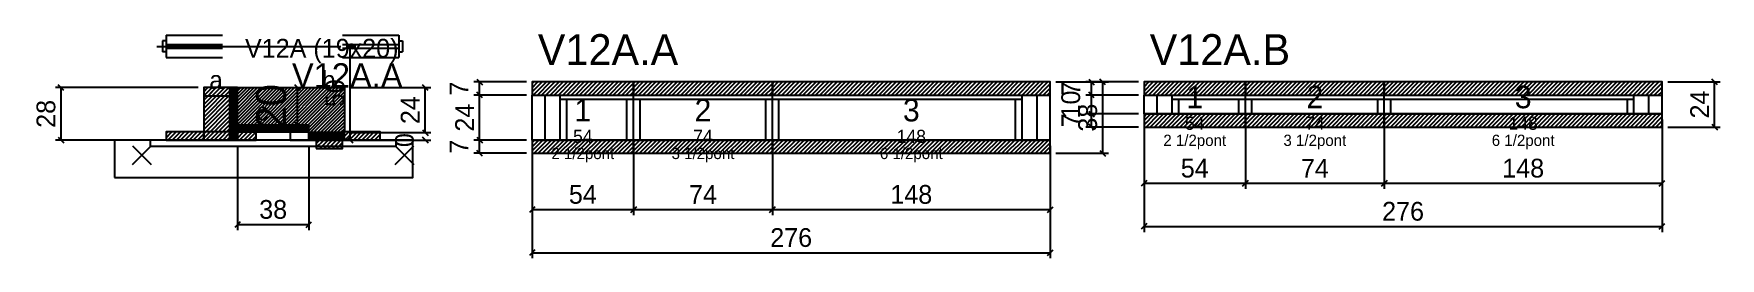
# Model space of a CAD drawing. Extents: x -69 to 830, y -87 to 33.
import ezdxf
from ezdxf.enums import TextEntityAlignment as Align

# ---------------------------------------------------------------- set-up
doc = ezdxf.new("R2010")
doc.units = 0
for name, color, linetype in [('5', 5, 'Continuous'), ('barrote', 126, 'Continuous'), ('CONCRETO', 251, 'Continuous'), ('COTA', 241, 'Continuous'), ('Cota Seção (2x)', 241, 'Continuous'), ('detalhes', 7, 'Continuous'), ('Hachura', 251, 'Continuous'), ('Madeira', 126, 'Continuous'), ('NOMENCLATURA', 7, 'Continuous'), ('Painéis', 200, 'Continuous'), ('presilha', 224, 'Continuous'), ('SARR_2.2x7', 40, 'Continuous'), ('SARR_3.5x7', 81, 'Continuous'), ('SCO-___-LAJ', 224, 'Continuous'), ('TENSOR', 224, 'Continuous'), ('texto', 7, 'Continuous'), ('Texto Seção', 7, 'Continuous')]:
    doc.layers.add(name, color=color, linetype=linetype)
doc.dimstyles.new('PAINEL', dxfattribs={"dimtxt": 10, "dimasz": 3, "dimexe": 3, "dimexo": 3, "dimgap": 3, "dimtad": 1, "dimblk": 'OBLIQUE', "dimblk1": 'OBLIQUE', "dimcen": 2.5, "dimclrd": 4, "dimclre": 4, "dimclrt": 240, "dimazin": 3, "dimtfac": 1, "dimtmove": 0, "dimatfit": 3})
doc.dimstyles.new('SECAO2X', dxfattribs={"dimtxt": 16, "dimasz": 3, "dimexe": 3, "dimexo": 3, "dimgap": 3, "dimtad": 1, "dimblk": 'OBLIQUE', "dimblk1": 'OBLIQUE', "dimcen": 2.5, "dimclrd": 4, "dimclre": 4, "dimclrt": 240, "dimazin": 3, "dimtfac": 1, "dimtmove": 0, "dimatfit": 3})

# ---------------------------------------------------------------- blocks, each defined once
blk = doc.blocks.new('_OBLIQUE')
at = {"color": 0, "linetype": 'BYBLOCK'}
blk.add_line((-0.5, -0.5), (0.5, 0.5), dxfattribs=at)

msp = doc.modelspace()

# ---------------------------------------------------------------- hatches: boundary and pattern name
at = {"layer": 'COTA'}
h = msp.add_hatch(dxfattribs=at)
h.set_pattern_fill('ANSI31', scale=0.4)
h.paths.add_polyline_path([(40, -16), (40, 4), (97, 4), (97, -20), (78, -20), (78, -16)])
h = msp.add_hatch(dxfattribs=at)
h.set_pattern_fill('ANSI31', scale=0.5)
h.paths.add_polyline_path([(197, 0), (251, 0), (251, 7), (197, 7)])
h = msp.add_hatch(dxfattribs=at)
h.set_pattern_fill('ANSI31', scale=0.5)
h.paths.add_polyline_path([(251, 0), (325, 0), (325, 7), (251, 7)])
h = msp.add_hatch(dxfattribs=at)
h.set_pattern_fill('ANSI31', scale=0.5)
h.paths.add_polyline_path([(325, 0), (473, 0), (473, 7), (325, 7)])
h = msp.add_hatch(dxfattribs=at)
h.set_pattern_fill('ANSI31', scale=0.5)
h.paths.add_polyline_path([(523, 0), (577, 0), (577, 7), (523, 7)])
h = msp.add_hatch(dxfattribs=at)
h.set_pattern_fill('ANSI31', scale=0.5)
h.paths.add_polyline_path([(577, 0), (651, 0), (651, 7), (577, 7)])
h = msp.add_hatch(dxfattribs=at)
h.set_pattern_fill('ANSI31', scale=0.5)
h.paths.add_polyline_path([(651, 0), (799, 0), (799, 7), (651, 7)])
h = msp.add_hatch(dxfattribs=at)
h.set_pattern_fill('ANSI31', scale=0.5)
h.paths.add_polyline_path([(523, -17), (577, -17), (577, -10), (523, -10)])
h = msp.add_hatch(dxfattribs=at)
h.set_pattern_fill('ANSI31', scale=0.5)
h.paths.add_polyline_path([(577, -17), (651, -17), (651, -10), (577, -10)])
h = msp.add_hatch(dxfattribs=at)
h.set_pattern_fill('ANSI31', scale=0.5)
h.paths.add_polyline_path([(651, -17), (799, -17), (799, -10), (651, -10)])
h = msp.add_hatch(dxfattribs=at)
h.set_pattern_fill('ANSI31', scale=0.5)
h.paths.add_polyline_path([(197, -31), (251, -31), (251, -24), (197, -24)])
h = msp.add_hatch(dxfattribs=at)
h.set_pattern_fill('ANSI31', scale=0.5)
h.paths.add_polyline_path([(251, -31), (325, -31), (325, -24), (251, -24)])
h = msp.add_hatch(dxfattribs=at)
h.set_pattern_fill('ANSI31', scale=0.5)
h.paths.add_polyline_path([(325, -31), (473, -31), (473, -24), (325, -24)])
at = {"layer": 'Hachura'}
h = msp.add_hatch(dxfattribs=at)
h.set_pattern_fill('ANSI31', scale=0.5)
h.paths.add_polyline_path([(22, -24), (36, -24), (36, 4), (22, 4)])
h = msp.add_hatch(dxfattribs=at)
h.set_pattern_fill('ANSI31', scale=0.5)
h.paths.add_polyline_path([(22, -0.4), (36, -0.4), (36, 4), (22, 4)])
h = msp.add_hatch(dxfattribs=at)
h.set_pattern_fill('SOLID')
h.paths.add_polyline_path([(36, -24), (40, -24), (40, 4), (36, 4)])
h = msp.add_hatch(dxfattribs=at)
h.set_pattern_fill('SOLID')
h.paths.add_polyline_path([(40, -19.6), (78, -19.6), (78, -16), (40, -16)])
h = msp.add_hatch(dxfattribs=at)
h.set_pattern_fill('ANSI31', scale=0.5)
h.paths.add_polyline_path([(2, -24), (22, -24), (22, -19.6), (2, -19.6)])
h = msp.add_hatch(dxfattribs=at)
h.set_pattern_fill('ANSI31', scale=0.5)
h.paths.add_polyline_path([(40, -24), (50, -24), (50, -19.6), (40, -19.6)])
h = msp.add_hatch(dxfattribs=at)
h.set_pattern_fill('SOLID')
h.paths.add_polyline_path([(78, -24), (97, -24), (97, -20), (78, -20)])
h = msp.add_hatch(dxfattribs=at)
h.set_pattern_fill('SOLID')
h.paths.add_polyline_path([(78, -24), (82, -24), (82, -24), (78, -24)])
h = msp.add_hatch(dxfattribs=at)
h.set_pattern_fill('ANSI31', scale=0.5)
h.paths.add_polyline_path([(82, -24), (96, -24), (96, -24), (82, -24)])
h = msp.add_hatch(dxfattribs=at)
h.set_pattern_fill('ANSI31', scale=0.5)
h.paths.add_polyline_path([(82, -28.4), (96, -28.4), (96, -24), (82, -24)])
h = msp.add_hatch(dxfattribs=at)
h.set_pattern_fill('ANSI31', scale=0.5)
h.paths.add_polyline_path([(96, -24), (116, -24), (116, -19.6), (96, -19.6)])

# ---------------------------------------------------------------- linework, layer by layer
for p, q in [((0, 29), (0, 23)), ((2, 29), (0, 29)), ((2, 32), (32, 32)), ((2, 32), (2, 20)), ((2, 27), (32, 27)), ((96, 32), (126, 32)), ((96, 27), (126, 27)), ((126, 32), (126, 20)), ((126, 29), (128, 29)), ((128, 29), (128, 23)), ((2, 23), (0, 23)), ((2, 25), (32, 25)), ((2, 20), (32, 20)), ((96, 25), (126, 25)), ((96, 20), (126, 20)), ((126, 23), (128, 23))]:
    msp.add_line(p, q)
at = {"layer": 'barrote'}
msp.add_lwpolyline([(-25.5, -44), (133.5, -44), (133.5, -24), (-25.5, -24)], close=True, dxfattribs=at)
at = {"layer": 'CONCRETO'}
msp.add_lwpolyline([(40, -16), (40, 4), (97, 4), (97, -20), (78, -20), (78, -16)], close=True, dxfattribs=at)
at = {"layer": 'Madeira'}
for points in [[(22, -24), (36, -24), (36, 4), (22, 4)], [(22, -0.4), (36, -0.4), (36, 4), (22, 4)], [(2, -24), (22, -24), (22, -19.6), (2, -19.6)], [(22, -24), (36, -24), (36, -19.6), (22, -19.6)], [(40, -24), (50, -24), (50, -19.6), (40, -19.6)], [(68, -24), (78, -24), (78, -19.6), (68, -19.6)], [(82, -24), (96, -24), (96, -24), (82, -24)], [(82, -28.4), (96, -28.4), (96, -24), (82, -24)], [(96, -24), (116, -24), (116, -19.6), (96, -19.6)]]:
    msp.add_lwpolyline(points, close=True, dxfattribs=at)
at = {"layer": 'Painéis'}
for p, q in [((197, 0), (251, 0)), ((197, -24), (197, 0)), ((251, -24), (251, 0)), ((251, -24), (251, 0)), ((251, 0), (325, 0)), ((251, -24), (251, 0)), ((325, -24), (325, 0)), ((325, -24), (325, 0)), ((325, 0), (473, 0)), ((325, -24), (325, 0)), ((473, -24), (473, 0)), ((523, 0), (577, 0)), ((523, -10), (523, 0)), ((577, -10), (577, 0)), ((577, -10), (577, 0)), ((577, 0), (651, 0)), ((577, -10), (577, 0)), ((651, -10), (651, 0)), ((651, -10), (651, 0)), ((651, 0), (799, 0)), ((651, -10), (651, 0)), ((799, -10), (799, 0)), ((523, -10), (577, -10)), ((577, -10), (651, -10)), ((651, -10), (799, -10)), ((197, -24), (251, -24)), ((251, -24), (325, -24)), ((325, -24), (473, -24))]:
    msp.add_line(p, q, dxfattribs=at)
for points in [[(36, -24), (40, -24), (40, 4), (36, 4)], [(40, -19.6), (78, -19.6), (78, -16), (40, -16)], [(78, -24), (97, -24), (97, -20), (78, -20)], [(78, -24), (82, -24), (82, -24), (78, -24)]]:
    msp.add_lwpolyline(points, close=True, dxfattribs=at)
at = {"layer": 'presilha'}
for p, q in [((-16, -37), (-6, -27)), ((-16, -27), (-6, -37)), ((124, -37), (134, -27)), ((124, -27), (134, -37))]:
    msp.add_line(p, q, dxfattribs=at)
at = {"layer": 'SARR_2.2x7'}
for p, q in [((204, -24), (204, 0)), ((466, -24), (466, 0)), ((530, -10), (530, 0)), ((792, -10), (792, 0)), ((212, -2.2), (251, -2.2)), ((251, -2.2), (325, -2.2)), ((325, -2.2), (458, -2.2)), ((538, -2.2), (577, -2.2)), ((577, -2.2), (651, -2.2)), ((651, -2.2), (784, -2.2))]:
    msp.add_line(p, q, dxfattribs=at)
at = {"layer": 'SARR_3.5x7'}
for p, q in [((212, -24), (212, 0)), ((251, -24), (251, 0)), ((251, -24), (251, 0)), ((325, -24), (325, 0)), ((325, -24), (325, 0)), ((458, -24), (458, 0)), ((538, -10), (538, 0)), ((577, -10), (577, 0)), ((577, -10), (577, 0)), ((651, -10), (651, 0)), ((651, -10), (651, 0)), ((784, -10), (784, 0)), ((215.5, -24), (215.5, -2.2)), ((247.5, -24), (247.5, -2.2)), ((254.5, -24), (254.5, -2.2)), ((321.5, -24), (321.5, -2.2)), ((328.5, -24), (328.5, -2.2)), ((454.5, -24), (454.5, -2.2)), ((541.5, -10), (541.5, -2.2)), ((573.5, -10), (573.5, -2.2)), ((580.5, -10), (580.5, -2.2)), ((647.5, -10), (647.5, -2.2)), ((654.5, -10), (654.5, -2.2)), ((780.5, -10), (780.5, -2.2)), ((538, -10), (541.5, -10)), ((573.5, -10), (577, -10)), ((577, -10), (580.5, -10)), ((647.5, -10), (651, -10)), ((651, -10), (654.5, -10)), ((780.5, -10), (784, -10)), ((212, -24), (215.5, -24)), ((247.5, -24), (251, -24)), ((251, -24), (254.5, -24)), ((321.5, -24), (325, -24)), ((325, -24), (328.5, -24)), ((454.5, -24), (458, -24))]:
    msp.add_line(p, q, dxfattribs=at)
at = {"layer": 'SCO-___-LAJ'}
for points in [[(197, 0), (251, 0), (251, 7), (197, 7)], [(251, 0), (325, 0), (325, 7), (251, 7)], [(325, 0), (473, 0), (473, 7), (325, 7)], [(523, 0), (577, 0), (577, 7), (523, 7)], [(577, 0), (651, 0), (651, 7), (577, 7)], [(651, 0), (799, 0), (799, 7), (651, 7)], [(523, -17), (577, -17), (577, -10), (523, -10)], [(577, -17), (651, -17), (651, -10), (577, -10)], [(651, -17), (799, -17), (799, -10), (651, -10)], [(-6.5, -27.2), (124.5, -27.2), (124.5, -24), (-6.5, -24)], [(197, -31), (251, -31), (251, -24), (197, -24)], [(251, -31), (325, -31), (325, -24), (251, -24)], [(325, -31), (473, -31), (473, -24), (325, -24)]]:
    msp.add_lwpolyline(points, close=True, dxfattribs=at)
at = {"layer": 'TENSOR'}
msp.add_line((-3, 26), (95, 26), dxfattribs=at)

# ---------------------------------------------------------------- texts
at = {"layer": '5'}
for s, height, p in [('1', 12, (550, -1)), ('2', 12, (614, -1)), ('3', 12, (725, -1)), ('1', 12, (224, -8)), ('2', 12, (288, -8)), ('3', 12, (399, -8)), ('54', 7, (550, -15)), ('74', 7, (614, -15)), ('148', 7, (725, -15)), ('54', 7, (224, -22)), ('74', 7, (288, -22)), ('148', 7, (399, -22))]:
    msp.add_text(s, height=height, dxfattribs=at).set_placement(p, align=Align.MIDDLE_CENTER)
at = {"layer": 'detalhes'}
for s, p in [('a', (25, 3.3)), ('b', (85, 3.3)), ('c', (50, -13.5))]:
    msp.add_text(s, height=9.6, dxfattribs=at).set_placement(p)
at = {"layer": 'NOMENCLATURA'}
for s, p in [('V12A.A', (200, 16)), ('V12A.B', (526, 16))]:
    msp.add_text(s, height=16.5, dxfattribs=at).set_placement(p)
at = {"layer": 'texto', "char_height": 6, "attachment_point": 5}
for s, insert in [('2 1/2pont', (550, -25)), ('3 1/2pont', (614, -25)), ('6 1/2pont', (725, -25)), ('2 1/2pont', (224, -32)), ('3 1/2pont', (288, -32)), ('6 1/2pont', (399, -32))]:
    msp.add_mtext(s, dxfattribs=dict(at, insert=insert))
at = {"layer": 'Texto Seção'}
for s, height, p in [('V12A (19x20)', 10, (44, 20)), ('V12A.A', 13, (69, 4))]:
    msp.add_text(s, height=height, dxfattribs=at).set_placement(p)

# ---------------------------------------------------------------- dimensions: what is measured, and where the dimension line sits
at = {"layer": 'COTA'}
for base, p1, p2 in [((100, -24), (96, -24), (96, 26)), ((-54, -24), (2, -24), (22, 4)), ((140, -20), (97, -20), (97, 4)), ((169, 0), (197, 0), (197, 7)), ((169, -24), (197, -24), (197, 0)), ((501, -31), (473, -31), (473, 7)), ((495, 0), (523, 0), (523, 7)), ((495, -10), (523, -10), (523, 0)), ((827, -17), (799, -17), (799, 7)), ((495, -17), (523, -17), (523, -10)), ((140, -24), (96, -24), (96, -24)), ((169, -31), (197, -31), (197, -24))]:
    msp.add_linear_dim(base=base, p1=p1, p2=p2, angle=90, dimstyle='PAINEL', dxfattribs=at).render()
for base, p1, p2 in [((523, -47), (523, -10), (577, -10)), ((523, -70), (523, -10), (799, -10)), ((577, -47), (577, -10), (651, -10)), ((651, -47), (651, -10), (799, -10)), ((40, -69), (40, -24), (78, -24)), ((197, -61), (197, -24), (251, -24)), ((197, -84), (197, -24), (473, -24)), ((251, -61), (251, -24), (325, -24)), ((325, -61), (325, -24), (473, -24))]:
    msp.add_linear_dim(base=base, p1=p1, p2=p2, dimstyle='PAINEL', dxfattribs=at).render()
at = {"layer": 'Cota Seção (2x)'}
msp.add_linear_dim(base=(72, -16), p1=(40, -16), p2=(40, 4), angle=90, dimstyle='SECAO2X', dxfattribs=at).render()

doc.saveas('drawing.dxf')
